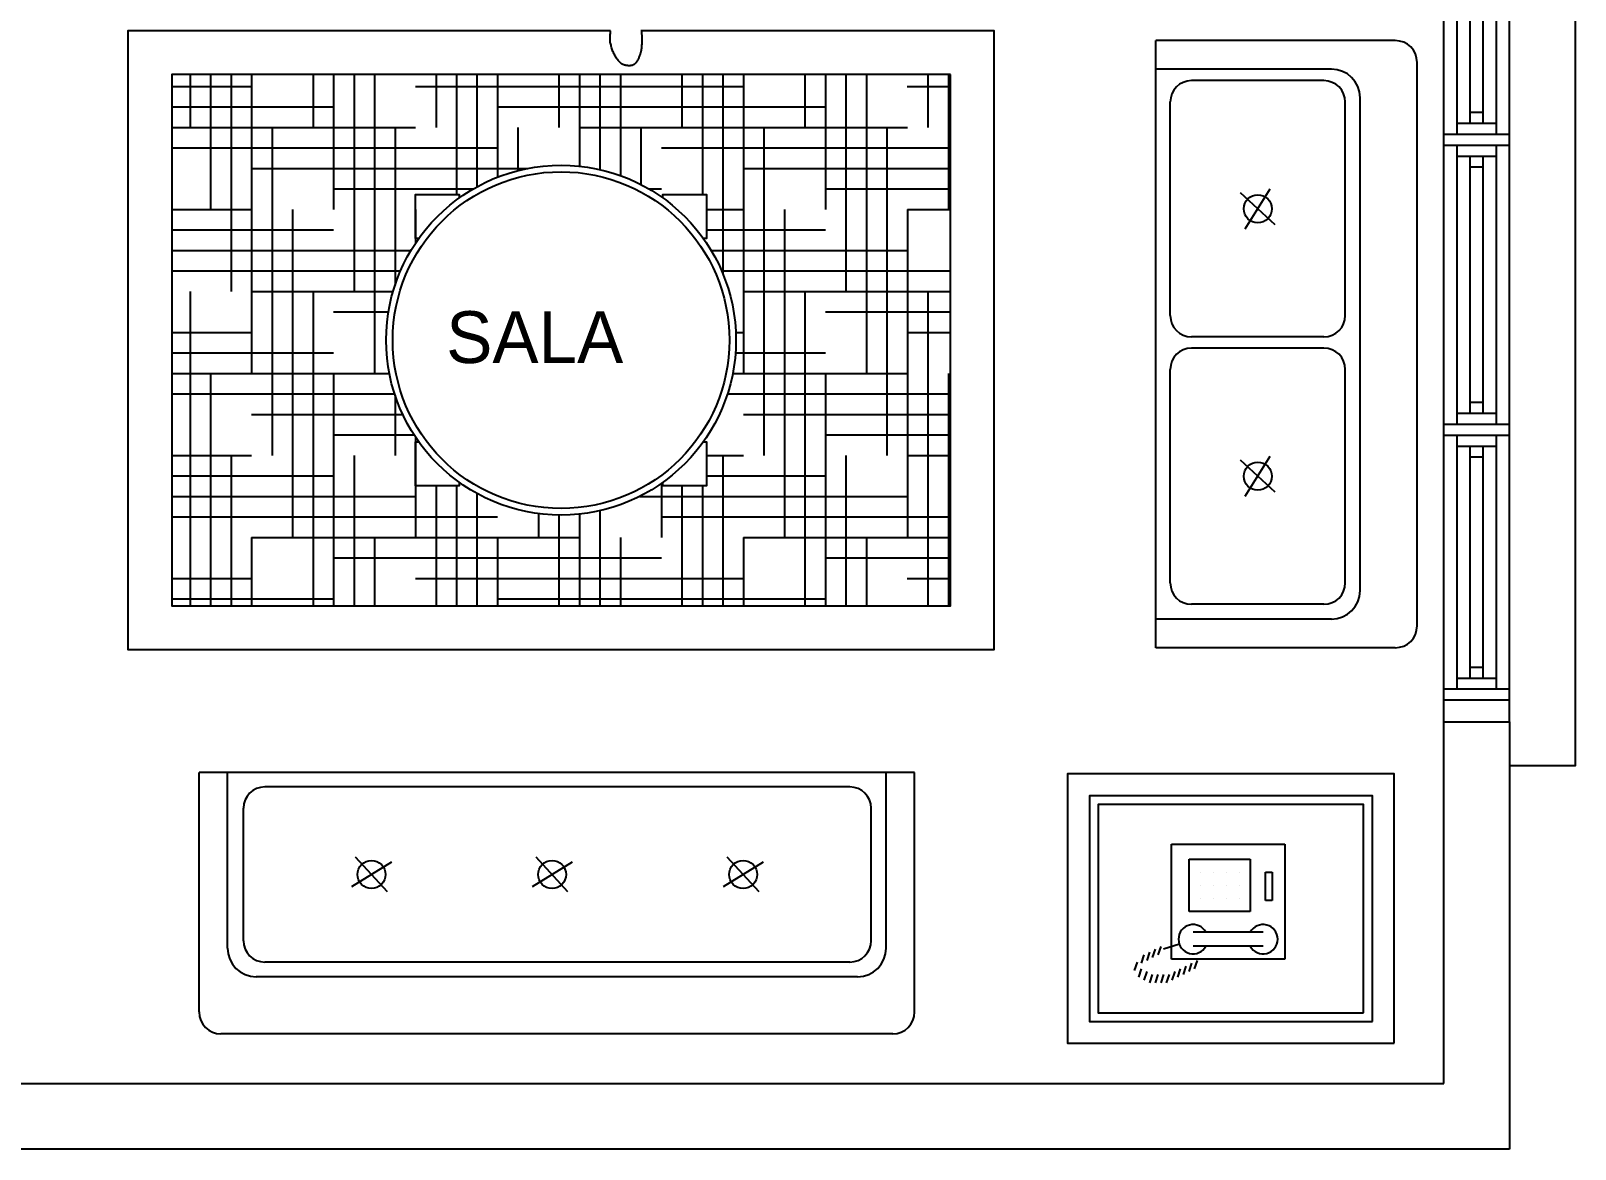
# Model space of a CAD drawing. Header units: inches. Extents: x 105.6 to 147.4, y 37.5 to 62.2.
# Drawn here: x 111.484 to 115.015, y 40.862 to 43.42 of the extents above; entities that cross this region are included whole.
import ezdxf

# ---------------------------------------------------------------- set-up
doc = ezdxf.new("R2010")
doc.units = ezdxf.units.IN
doc.header["$MEASUREMENT"] = 0
for name, color, linetype in [('Gente', 11, 'Continuous'), ('HAMBAS', 2, 'Continuous'), ('MUEBLES', 1, 'Continuous'), ('npt', 2, 'Continuous'), ('P1', 1, 'Continuous'), ('Paredes', 5, 'Continuous'), ('puertas y ventanas', 1, 'Continuous')]:
    doc.layers.add(name, color=color, linetype=linetype)
doc.layers.add('TEXTO', color=2, linetype='Continuous', lineweight=15)
doc.styles.add('STYLE1', font='archfree.shx')

msp = doc.modelspace()

# ---------------------------------------------------------------- hatches: boundary and pattern name
at = {"layer": 'P1', "true_color": 0xb58f8a}
h = msp.add_hatch(dxfattribs=at)
h.set_pattern_fill('HOUND,_O', color=33, scale=0.75, angle=180)
h.set_pattern_definition([(360, (92.11315, 220.761113), (0.1875, -0.046875), [0.75, -0.375]), (270, (92.11315, 220.761113), (-0.046875, 0.1875), [0.75, -0.375])])
h.paths.add_polyline_path([(113.5867, 42.1051), (111.8056, 42.1051), (111.8056, 43.3195), (113.5867, 43.3195)])
h.paths.add_polyline_path([(112.3633, 42.3794), (112.4633, 42.3794), (112.4633, 42.387, 0.321054), (112.929, 42.387), (112.929, 42.3794), (113.029, 42.3794), (113.029, 42.4794), (113.0214, 42.4794, 0.156591), (113.0961, 42.7123, 0.156591), (113.0214, 42.9451), (113.029, 42.9451), (113.029, 43.0451), (112.929, 43.0451), (112.929, 43.0375, 0.321054), (112.4633, 43.0375), (112.4633, 43.0451), (112.3633, 43.0451), (112.3633, 42.9451), (112.3709, 42.9451, 0.156591), (112.2961, 42.7123, 0.156591), (112.3709, 42.4794), (112.3633, 42.4794)], flags=16)
h.paths.add_polyline_path([(113.0811, 42.7123, 1), (112.3111, 42.7123, 1)], flags=0)
h = msp.add_hatch(dxfattribs=at)
h.set_pattern_fill('HOUND,_O', color=33, scale=0.75, angle=180)
h.set_pattern_definition([(5e-14, (92.11315, 220.761113), (0.1875, -0.046875), [0.75, -0.375]), (270, (92.11315, 220.761113), (-0.046875, 0.1875), [0.75, -0.375])])
h.paths.add_polyline_path([(113.5867, 42.1051), (111.8056, 42.1051), (111.8056, 43.3195), (113.5867, 43.3195)])
h.paths.add_polyline_path([(112.3633, 42.3794), (112.4633, 42.3794), (112.4633, 42.387, 0.321054), (112.929, 42.387), (112.929, 42.3794), (113.029, 42.3794), (113.029, 42.4794), (113.0214, 42.4794, 0.156591), (113.0961, 42.7123, 0.156591), (113.0214, 42.9451), (113.029, 42.9451), (113.029, 43.0451), (112.929, 43.0451), (112.929, 43.0375, 0.321054), (112.4633, 43.0375), (112.4633, 43.0451), (112.3633, 43.0451), (112.3633, 42.9451), (112.3709, 42.9451, 0.156591), (112.2961, 42.7123, 0.156591), (112.3709, 42.4794), (112.3633, 42.4794)], flags=16)
h.paths.add_polyline_path([(113.0811, 42.7123, 1), (112.3111, 42.7123, 1)], flags=0)

# ---------------------------------------------------------------- linework, layer by layer
at = {"color": 1}
for p, q in [((114.0925, 41.5596), (114.3518, 41.5596)), ((114.0925, 41.297), (114.0925, 41.5596)), ((114.0925, 41.297), (114.0925, 41.5596)), ((114.0925, 41.5596), (114.3518, 41.5596)), ((114.3518, 41.5596), (114.3518, 41.297)), ((114.3518, 41.5596), (114.3518, 41.297)), ((114.1326, 41.4056), (114.1326, 41.5256)), ((114.1326, 41.5256), (114.2726, 41.5256)), ((114.1326, 41.5256), (114.2726, 41.5256)), ((114.1326, 41.4056), (114.1326, 41.5256)), ((114.2726, 41.5256), (114.2726, 41.4056)), ((114.2726, 41.5256), (114.2726, 41.4056)), ((114.1576, 41.4956), (114.1576, 41.4956)), ((114.1576, 41.4956), (114.1576, 41.4956)), ((114.1576, 41.4656), (114.1576, 41.4656)), ((114.1576, 41.4656), (114.1576, 41.4656)), ((114.1876, 41.4956), (114.1876, 41.4956)), ((114.1876, 41.4956), (114.1876, 41.4956)), ((114.1876, 41.4656), (114.1876, 41.4656)), ((114.1876, 41.4656), (114.1876, 41.4656)), ((114.2176, 41.4956), (114.2176, 41.4956)), ((114.2176, 41.4956), (114.2176, 41.4956)), ((114.2176, 41.4656), (114.2176, 41.4656)), ((114.2176, 41.4656), (114.2176, 41.4656)), ((114.2476, 41.4956), (114.2476, 41.4956)), ((114.2476, 41.4956), (114.2476, 41.4956)), ((114.2476, 41.4656), (114.2476, 41.4656)), ((114.2476, 41.4656), (114.2476, 41.4656)), ((114.3076, 41.4306), (114.3076, 41.4956)), ((114.3076, 41.4956), (114.3226, 41.4956)), ((114.3076, 41.4956), (114.3226, 41.4956)), ((114.3076, 41.4306), (114.3076, 41.4956)), ((114.3226, 41.4956), (114.3226, 41.4306)), ((114.3226, 41.4956), (114.3226, 41.4306)), ((114.1576, 41.4356), (114.1576, 41.4356)), ((114.1576, 41.4356), (114.1576, 41.4356)), ((114.1876, 41.4356), (114.1876, 41.4356)), ((114.1876, 41.4356), (114.1876, 41.4356)), ((114.2176, 41.4356), (114.2176, 41.4356)), ((114.2176, 41.4356), (114.2176, 41.4356)), ((114.2476, 41.4356), (114.2476, 41.4356)), ((114.2476, 41.4356), (114.2476, 41.4356)), ((114.3226, 41.4306), (114.3076, 41.4306)), ((114.3226, 41.4306), (114.3076, 41.4306)), ((114.2726, 41.4056), (114.1326, 41.4056)), ((114.2726, 41.4056), (114.1326, 41.4056)), ((114.0677, 41.3259), (114.0613, 41.3067)), ((114.0677, 41.3259), (114.0613, 41.3067)), ((114.1105, 41.331), (114.0741, 41.3195)), ((114.1105, 41.331), (114.0741, 41.3195)), ((114.3018, 41.3584), (114.1418, 41.3584)), ((114.3018, 41.3584), (114.1418, 41.3584)), ((114.3018, 41.3264), (114.1418, 41.3264)), ((114.3018, 41.3264), (114.1418, 41.3264)), ((114.0137, 41.2898), (114.0073, 41.2706)), ((114.0137, 41.2898), (114.0073, 41.2706)), ((114.0293, 41.3067), (114.0229, 41.2875)), ((114.0293, 41.3067), (114.0229, 41.2875)), ((114.0421, 41.3131), (114.0357, 41.2939)), ((114.0421, 41.3131), (114.0357, 41.2939)), ((114.0549, 41.3195), (114.0485, 41.3003)), ((114.0549, 41.3195), (114.0485, 41.3003)), ((114.3518, 41.297), (114.0925, 41.297)), ((114.3518, 41.297), (114.0925, 41.297)), ((114.1509, 41.2939), (114.1445, 41.2747)), ((114.1509, 41.2939), (114.1445, 41.2747)), ((114.0229, 41.2747), (114.0165, 41.2555)), ((114.0229, 41.2747), (114.0165, 41.2555)), ((114.0357, 41.2683), (114.0293, 41.2491)), ((114.0357, 41.2683), (114.0293, 41.2491)), ((114.0485, 41.2619), (114.0421, 41.2427)), ((114.0485, 41.2619), (114.0421, 41.2427)), ((114.0613, 41.2619), (114.0549, 41.2427)), ((114.0613, 41.2619), (114.0549, 41.2427)), ((114.0741, 41.2619), (114.0677, 41.2427)), ((114.0741, 41.2619), (114.0677, 41.2427)), ((114.0869, 41.2619), (114.0805, 41.2427)), ((114.0869, 41.2619), (114.0805, 41.2427)), ((114.0997, 41.2683), (114.0933, 41.2491)), ((114.0997, 41.2683), (114.0933, 41.2491)), ((114.1125, 41.2747), (114.1061, 41.2555)), ((114.1125, 41.2747), (114.1061, 41.2555)), ((114.1253, 41.2811), (114.1189, 41.2619)), ((114.1253, 41.2811), (114.1189, 41.2619)), ((114.1381, 41.2875), (114.1317, 41.2683)), ((114.1381, 41.2875), (114.1317, 41.2683))]:
    msp.add_line(p, q, dxfattribs=at)
for centre, start, end in [((114.1418, 41.3424), 28.4915, 331.5085), ((114.1418, 41.3424), 28.4915, 331.5085), ((114.3018, 41.3424), 208.4915, 151.5085), ((114.3018, 41.3424), 208.4915, 151.5085)]:
    msp.add_arc(centre, 0.0335, start, end, dxfattribs=at)
at = {"layer": 'Gente'}
for p, q in [((112.8083, 43.4063), (112.8085, 43.4087)), ((112.8085, 43.4087), (112.8087, 43.4113)), ((112.8087, 43.4113), (112.8089, 43.4139)), ((112.8089, 43.4139), (112.8092, 43.4167)), ((112.8092, 43.4167), (112.8096, 43.4195)), ((112.8798, 43.4219), (112.88, 43.419)), ((112.88, 43.419), (112.8802, 43.416)), ((112.8802, 43.416), (112.8804, 43.413)), ((112.8804, 43.413), (112.8806, 43.41)), ((112.8806, 43.41), (112.8807, 43.4069)), ((112.8083, 43.404), (112.8083, 43.4063)), ((112.8083, 43.4018), (112.8083, 43.404)), ((112.8083, 43.3996), (112.8083, 43.4018)), ((112.8085, 43.3975), (112.8083, 43.3996)), ((112.8087, 43.3954), (112.8085, 43.3975)), ((112.8088, 43.3933), (112.8087, 43.3954)), ((112.8094, 43.3911), (112.8088, 43.3933)), ((112.8098, 43.3889), (112.8094, 43.3911)), ((112.8104, 43.3866), (112.8098, 43.3889)), ((112.811, 43.3843), (112.8104, 43.3866)), ((112.8116, 43.3819), (112.811, 43.3843)), ((112.8124, 43.3795), (112.8116, 43.3819)), ((112.8132, 43.3772), (112.8124, 43.3795)), ((112.814, 43.3748), (112.8132, 43.3772)), ((112.8149, 43.3725), (112.814, 43.3748)), ((112.8158, 43.3703), (112.8149, 43.3725)), ((112.8787, 43.3729), (112.8784, 43.3715)), ((112.879, 43.3744), (112.8787, 43.3729)), ((112.8793, 43.3759), (112.879, 43.3744)), ((112.8796, 43.3777), (112.8793, 43.3759)), ((112.8799, 43.3796), (112.8796, 43.3777)), ((112.8801, 43.3818), (112.8799, 43.3796)), ((112.8803, 43.3841), (112.8801, 43.3818)), ((112.8805, 43.3866), (112.8803, 43.3841)), ((112.8807, 43.3892), (112.8805, 43.3866)), ((112.8807, 43.4069), (112.8808, 43.4039)), ((112.8808, 43.392), (112.8807, 43.3892)), ((112.8808, 43.4039), (112.8809, 43.4008)), ((112.8809, 43.3949), (112.8808, 43.392)), ((112.8809, 43.4008), (112.8809, 43.3978)), ((112.8809, 43.3978), (112.8809, 43.3949)), ((112.8168, 43.3681), (112.8158, 43.3703)), ((112.8178, 43.3659), (112.8168, 43.3681)), ((112.8189, 43.3638), (112.8178, 43.3659)), ((112.82, 43.3618), (112.8189, 43.3638)), ((112.8212, 43.3597), (112.82, 43.3618)), ((112.8224, 43.3578), (112.8212, 43.3597)), ((112.8237, 43.3558), (112.8224, 43.3578)), ((112.8251, 43.354), (112.8237, 43.3558)), ((112.8265, 43.3521), (112.8251, 43.354)), ((112.828, 43.3504), (112.8265, 43.3521)), ((112.8295, 43.3487), (112.828, 43.3504)), ((112.8311, 43.3472), (112.8295, 43.3487)), ((112.8327, 43.3458), (112.8311, 43.3472)), ((112.8343, 43.3445), (112.8327, 43.3458)), ((112.836, 43.3435), (112.8343, 43.3445)), ((112.8377, 43.3426), (112.836, 43.3435)), ((112.8394, 43.3418), (112.8377, 43.3426)), ((112.8412, 43.3412), (112.8394, 43.3418)), ((112.8429, 43.3408), (112.8412, 43.3412)), ((112.8446, 43.3404), (112.8429, 43.3408)), ((112.8463, 43.3402), (112.8446, 43.3404)), ((112.848, 43.34), (112.8463, 43.3402)), ((112.8496, 43.3399), (112.848, 43.34)), ((112.8511, 43.3399), (112.8496, 43.3399)), ((112.8526, 43.3398), (112.8511, 43.3399)), ((112.854, 43.3399), (112.8526, 43.3398)), ((112.8554, 43.34), (112.854, 43.3399)), ((112.8567, 43.3401), (112.8554, 43.34)), ((112.8579, 43.3404), (112.8567, 43.3401)), ((112.8591, 43.3407), (112.8579, 43.3404)), ((112.8602, 43.341), (112.8591, 43.3407)), ((112.8612, 43.3415), (112.8602, 43.341)), ((112.8622, 43.342), (112.8612, 43.3415)), ((112.8632, 43.3426), (112.8622, 43.342)), ((112.8641, 43.3433), (112.8632, 43.3426)), ((112.8649, 43.3441), (112.8641, 43.3433)), ((112.8658, 43.3449), (112.8649, 43.3441)), ((112.8666, 43.3458), (112.8658, 43.3449)), ((112.8674, 43.3468), (112.8666, 43.3458)), ((112.8682, 43.3478), (112.8674, 43.3468)), ((112.8689, 43.3489), (112.8682, 43.3478)), ((112.8697, 43.35), (112.8689, 43.3489)), ((112.8704, 43.3512), (112.8697, 43.35)), ((112.8711, 43.3525), (112.8704, 43.3512)), ((112.8718, 43.3537), (112.8711, 43.3525)), ((112.8725, 43.355), (112.8718, 43.3537)), ((112.8731, 43.3564), (112.8725, 43.355)), ((112.8737, 43.3578), (112.8731, 43.3564)), ((112.8743, 43.3592), (112.8737, 43.3578)), ((112.8749, 43.3606), (112.8743, 43.3592)), ((112.8754, 43.362), (112.8749, 43.3606)), ((112.8759, 43.3634), (112.8754, 43.362)), ((112.8764, 43.3648), (112.8759, 43.3634)), ((112.8768, 43.3662), (112.8764, 43.3648)), ((112.8772, 43.3676), (112.8768, 43.3662)), ((112.8776, 43.3689), (112.8772, 43.3676)), ((112.878, 43.3702), (112.8776, 43.3689)), ((112.8784, 43.3715), (112.878, 43.3702))]:
    msp.add_line(p, q, dxfattribs=at)
at = {"layer": 'HAMBAS', "color": 33, "true_color": 0xb58f8a}
msp.add_lwpolyline([(112.8096, 43.4195), (111.7056, 43.4195), (111.7056, 42.0051), (113.6867, 42.0051), (113.6867, 43.4195), (112.88, 43.4195)], dxfattribs=at)
msp.add_lwpolyline([(112.8096, 43.4195), (111.7056, 43.4195), (111.7056, 42.0051), (113.6867, 42.0051), (113.6867, 43.4195), (112.88, 43.4195)], dxfattribs=at)
msp.add_lwpolyline([(113.5867, 43.3195), (111.8056, 43.3195), (111.8056, 42.1051), (113.5867, 42.1051)], close=True, dxfattribs=at)
msp.add_lwpolyline([(113.5867, 43.3195), (111.8056, 43.3195), (111.8056, 42.1051), (113.5867, 42.1051)], close=True, dxfattribs=at)
at = {"layer": 'MUEBLES'}
for p, q in [((114.0562, 42.0089), (114.0562, 43.3974)), ((114.26, 43.3974), (114.0562, 43.3974)), ((114.6041, 43.3974), (114.26, 43.3974)), ((114.6541, 42.0589), (114.6541, 43.3474)), ((114.26, 43.3321), (114.0562, 43.3321)), ((114.26, 43.3058), (114.1383, 43.3058)), ((114.4582, 43.3321), (114.26, 43.3321)), ((114.4411, 43.3058), (114.26, 43.3058)), ((114.5235, 42.1395), (114.5235, 43.2668)), ((114.0895, 42.7685), (114.0895, 43.2569)), ((114.4899, 42.7685), (114.4899, 43.2569)), ((114.2612, 42.9668), (114.3182, 43.0586)), ((114.3296, 42.9763), (114.2498, 43.0492)), ((114.26, 42.7197), (114.1383, 42.7197)), ((114.4411, 42.7197), (114.26, 42.7197)), ((114.26, 42.6943), (114.1383, 42.6943)), ((114.4411, 42.6943), (114.26, 42.6943)), ((114.0895, 42.157), (114.0895, 42.6454)), ((114.4899, 42.157), (114.4899, 42.6454)), ((114.3296, 42.3648), (114.2498, 42.4377)), ((114.2612, 42.3553), (114.3182, 42.4471)), ((114.26, 42.1082), (114.1383, 42.1082)), ((114.26, 42.1082), (114.1383, 42.1082)), ((114.4411, 42.1082), (114.26, 42.1082)), ((114.26, 42.0742), (114.0562, 42.0742)), ((114.4582, 42.0742), (114.26, 42.0742)), ((114.26, 42.0089), (114.0562, 42.0089)), ((114.6041, 42.0089), (114.26, 42.0089)), ((113.5049, 41.7239), (111.8682, 41.7239)), ((111.8682, 41.5201), (111.8682, 41.7239)), ((111.9335, 41.5201), (111.9335, 41.7239)), ((113.4397, 41.5201), (113.4397, 41.7239)), ((113.5049, 41.5201), (113.5049, 41.7239)), ((113.3568, 41.6907), (112.0184, 41.6907)), ((111.9696, 41.5201), (111.9696, 41.6418)), ((113.4056, 41.5201), (113.4056, 41.6418)), ((111.8682, 41.176), (111.8682, 41.5201)), ((111.9335, 41.3219), (111.9335, 41.5201)), ((111.9696, 41.339), (111.9696, 41.5201)), ((112.3085, 41.5189), (112.2167, 41.462)), ((112.2991, 41.4506), (112.2262, 41.5303)), ((112.7215, 41.5189), (112.6297, 41.462)), ((112.712, 41.4506), (112.6391, 41.5303)), ((113.1585, 41.5189), (113.0667, 41.462)), ((113.149, 41.4506), (113.0762, 41.5303)), ((113.4056, 41.339), (113.4056, 41.5201)), ((113.4397, 41.3219), (113.4397, 41.5201)), ((113.5049, 41.176), (113.5049, 41.5201)), ((113.3568, 41.2902), (112.0184, 41.2902)), ((113.3744, 41.2566), (111.9988, 41.2566)), ((113.4549, 41.126), (111.9182, 41.126))]:
    msp.add_line(p, q, dxfattribs=at)
at = {"layer": 'MUEBLES', "color": 2, "linetype": 'Continuous', "ltscale": 0.025}
for points in [[(112.3709, 42.9451), (112.3633, 42.9451), (112.3633, 43.0451), (112.4633, 43.0451), (112.4633, 43.0375)], [(112.3709, 42.9451), (112.3633, 42.9451), (112.3633, 43.0451), (112.4633, 43.0451), (112.4633, 43.0375)], [(112.929, 43.0375), (112.929, 43.0451), (113.029, 43.0451), (113.029, 42.9451), (113.0214, 42.9451)], [(112.929, 43.0375), (112.929, 43.0451), (113.029, 43.0451), (113.029, 42.9451), (113.0214, 42.9451)], [(112.4633, 42.387), (112.4633, 42.3794), (112.3633, 42.3794), (112.3633, 42.4794), (112.3709, 42.4794)], [(112.4633, 42.387), (112.4633, 42.3794), (112.3633, 42.3794), (112.3633, 42.4794), (112.3709, 42.4794)], [(113.0214, 42.4794), (113.029, 42.4794), (113.029, 42.3794), (112.929, 42.3794), (112.929, 42.387)], [(113.0214, 42.4794), (113.029, 42.4794), (113.029, 42.3794), (112.929, 42.3794), (112.929, 42.387)]]:
    msp.add_lwpolyline(points, dxfattribs=at)
at = {"layer": 'MUEBLES', "color": 1, "linetype": 'Continuous'}
for points in [[(114.6017, 41.1044), (114.6017, 41.7206), (113.8545, 41.7206), (113.8545, 41.1044)], [(114.6017, 41.1044), (114.6017, 41.7206), (113.8545, 41.7206), (113.8545, 41.1044)], [(114.5517, 41.1544), (114.5517, 41.6706), (113.9045, 41.6706), (113.9045, 41.1544)], [(114.5517, 41.1544), (114.5517, 41.6706), (113.9045, 41.6706), (113.9045, 41.1544)], [(114.5317, 41.1744), (114.5317, 41.6506), (113.9245, 41.6506), (113.9245, 41.1744)], [(114.5317, 41.1744), (114.5317, 41.6506), (113.9245, 41.6506), (113.9245, 41.1744)]]:
    msp.add_lwpolyline(points, close=True, dxfattribs=at)
at = {"layer": 'MUEBLES', "color": 1, "linetype": 'Continuous', "ltscale": 0.025}
for radius in [0.4, 0.4, 0.385, 0.385]:
    msp.add_circle((112.6961, 42.7123), radius, dxfattribs=at)
at = {"layer": 'MUEBLES'}
for centre in [(114.2897, 43.0127), (114.2897, 42.4012), (112.2626, 41.4904), (112.6756, 41.4904), (113.1126, 41.4904)]:
    msp.add_circle(centre, 0.032, dxfattribs=at)
for centre, radius, start, end in [((114.6041, 43.3474), 0.05, 0, 90), ((114.1383, 43.2569), 0.0488, 90, 180), ((114.4411, 43.2569), 0.0488, 0, 90), ((114.4582, 43.2668), 0.0653, 0, 90), ((114.1383, 42.7685), 0.0488, 180, 270), ((114.4411, 42.7685), 0.0488, 270, 0), ((114.1383, 42.6454), 0.0488, 90, 180), ((114.4411, 42.6454), 0.0488, 0, 90), ((114.1383, 42.157), 0.0488, 180, 270), ((114.4411, 42.157), 0.0488, 270, 0), ((114.4582, 42.1395), 0.0653, 270, 0), ((114.6041, 42.0589), 0.05, 270, 0), ((112.0184, 41.6418), 0.0488, 90, 180), ((113.3568, 41.6418), 0.0488, 0, 90), ((112.0184, 41.339), 0.0488, 180, 270), ((113.3568, 41.339), 0.0488, 270, 0), ((111.9988, 41.3219), 0.0653, 180, 270), ((113.3744, 41.3219), 0.0653, 270, 0), ((111.9182, 41.176), 0.05, 180, 270), ((113.4549, 41.176), 0.05, 270, 0)]:
    msp.add_arc(centre, radius, start, end, dxfattribs=at)
at = {"layer": 'npt', "color": 2}
msp.add_lwpolyline([(114.8655, 43.9392), (115.0155, 43.9392), (115.0155, 41.7392), (114.8655, 41.7392)], dxfattribs=at)
msp.add_lwpolyline([(114.8655, 43.9392), (115.0155, 43.9392), (115.0155, 41.7392), (114.8655, 41.7392)], dxfattribs=at)
at = {"layer": 'Paredes', "color": 5}
for p, q in [((114.7155, 41.0124), (114.7155, 41.8392)), ((114.7155, 41.8392), (114.8655, 41.8392)), ((114.7155, 41.0124), (114.7155, 41.8392)), ((114.7155, 41.8392), (114.8655, 41.8392)), ((114.8655, 41.8392), (114.8655, 41.8392)), ((114.8655, 41.8392), (114.8655, 40.8624)), ((114.8655, 41.8392), (114.8655, 41.8392)), ((114.8655, 41.8392), (114.8655, 40.8624)), ((108.8655, 41.0124), (114.7155, 41.0124)), ((108.8655, 41.0124), (114.7155, 41.0124)), ((114.8655, 40.8624), (108.7155, 40.8624)), ((114.8655, 40.8624), (108.7155, 40.8624))]:
    msp.add_line(p, q, dxfattribs=at)
at = {"layer": 'puertas y ventanas'}
for p, q in [((114.7155, 41.8392), (114.7155, 43.8392)), ((114.7155, 41.8392), (114.7155, 43.8392)), ((114.8655, 41.8392), (114.8655, 43.8392)), ((114.8655, 41.8392), (114.8655, 43.8392)), ((114.7455, 43.1833), (114.7455, 43.7642)), ((114.7455, 43.1833), (114.7455, 43.7642)), ((114.8355, 43.1833), (114.8355, 43.7642)), ((114.8355, 43.1833), (114.8355, 43.7642)), ((114.7755, 43.2083), (114.7755, 43.7392)), ((114.7755, 43.2083), (114.7755, 43.7392)), ((114.8055, 43.2083), (114.8055, 43.7392)), ((114.8055, 43.2083), (114.8055, 43.7392)), ((114.7755, 43.2333), (114.8055, 43.2333)), ((114.7755, 43.2333), (114.8055, 43.2333)), ((114.7455, 43.2083), (114.8355, 43.2083)), ((114.7455, 43.2083), (114.8355, 43.2083)), ((114.7155, 43.1833), (114.8655, 43.1833)), ((114.7155, 43.1833), (114.8655, 43.1833)), ((114.7155, 43.1583), (114.8655, 43.1583)), ((114.7155, 43.1583), (114.8655, 43.1583)), ((114.7455, 42.5202), (114.7455, 43.1583)), ((114.7455, 42.5202), (114.7455, 43.1583)), ((114.7455, 43.1333), (114.8355, 43.1333)), ((114.7455, 43.1333), (114.8355, 43.1333)), ((114.7755, 42.5452), (114.7755, 43.1333)), ((114.7755, 42.5452), (114.7755, 43.1333)), ((114.8055, 42.5452), (114.8055, 43.1333)), ((114.8055, 42.5452), (114.8055, 43.1333)), ((114.8355, 42.5202), (114.8355, 43.1583)), ((114.8355, 42.5202), (114.8355, 43.1583)), ((114.7755, 43.1083), (114.8055, 43.1083)), ((114.7755, 43.1083), (114.8055, 43.1083)), ((114.7755, 42.5702), (114.8055, 42.5702)), ((114.7755, 42.5702), (114.8055, 42.5702)), ((114.7455, 42.5452), (114.8355, 42.5452)), ((114.7455, 42.5452), (114.8355, 42.5452)), ((114.7155, 42.5202), (114.8655, 42.5202)), ((114.7155, 42.5202), (114.8655, 42.5202)), ((114.7155, 42.4952), (114.8655, 42.4952)), ((114.7155, 42.4952), (114.8655, 42.4952)), ((114.7455, 41.9142), (114.7455, 42.4952)), ((114.7455, 41.9142), (114.7455, 42.4952)), ((114.8355, 41.9142), (114.8355, 42.4952)), ((114.8355, 41.9142), (114.8355, 42.4952)), ((114.7455, 42.4702), (114.8355, 42.4702)), ((114.7455, 42.4702), (114.8355, 42.4702)), ((114.7755, 41.9392), (114.7755, 42.4702)), ((114.7755, 41.9392), (114.7755, 42.4702)), ((114.8055, 41.9392), (114.8055, 42.4702)), ((114.8055, 41.9392), (114.8055, 42.4702)), ((114.7755, 42.4452), (114.8055, 42.4452)), ((114.7755, 42.4452), (114.8055, 42.4452)), ((114.7755, 41.9642), (114.8055, 41.9642)), ((114.7755, 41.9642), (114.8055, 41.9642)), ((114.7455, 41.9392), (114.8355, 41.9392)), ((114.7455, 41.9392), (114.8355, 41.9392)), ((114.8655, 41.9142), (114.7155, 41.9142)), ((114.8655, 41.9142), (114.7155, 41.9142)), ((114.8655, 41.8892), (114.7155, 41.8892)), ((114.8655, 41.8892), (114.7155, 41.8892))]:
    msp.add_line(p, q, dxfattribs=at)

# ---------------------------------------------------------------- texts
at = {"layer": 'TEXTO', "style": 'STYLE1'}
msp.add_text('SALA', height=0.1184, dxfattribs=at).set_placement((112.4335, 42.66))

doc.saveas('drawing.dxf')
